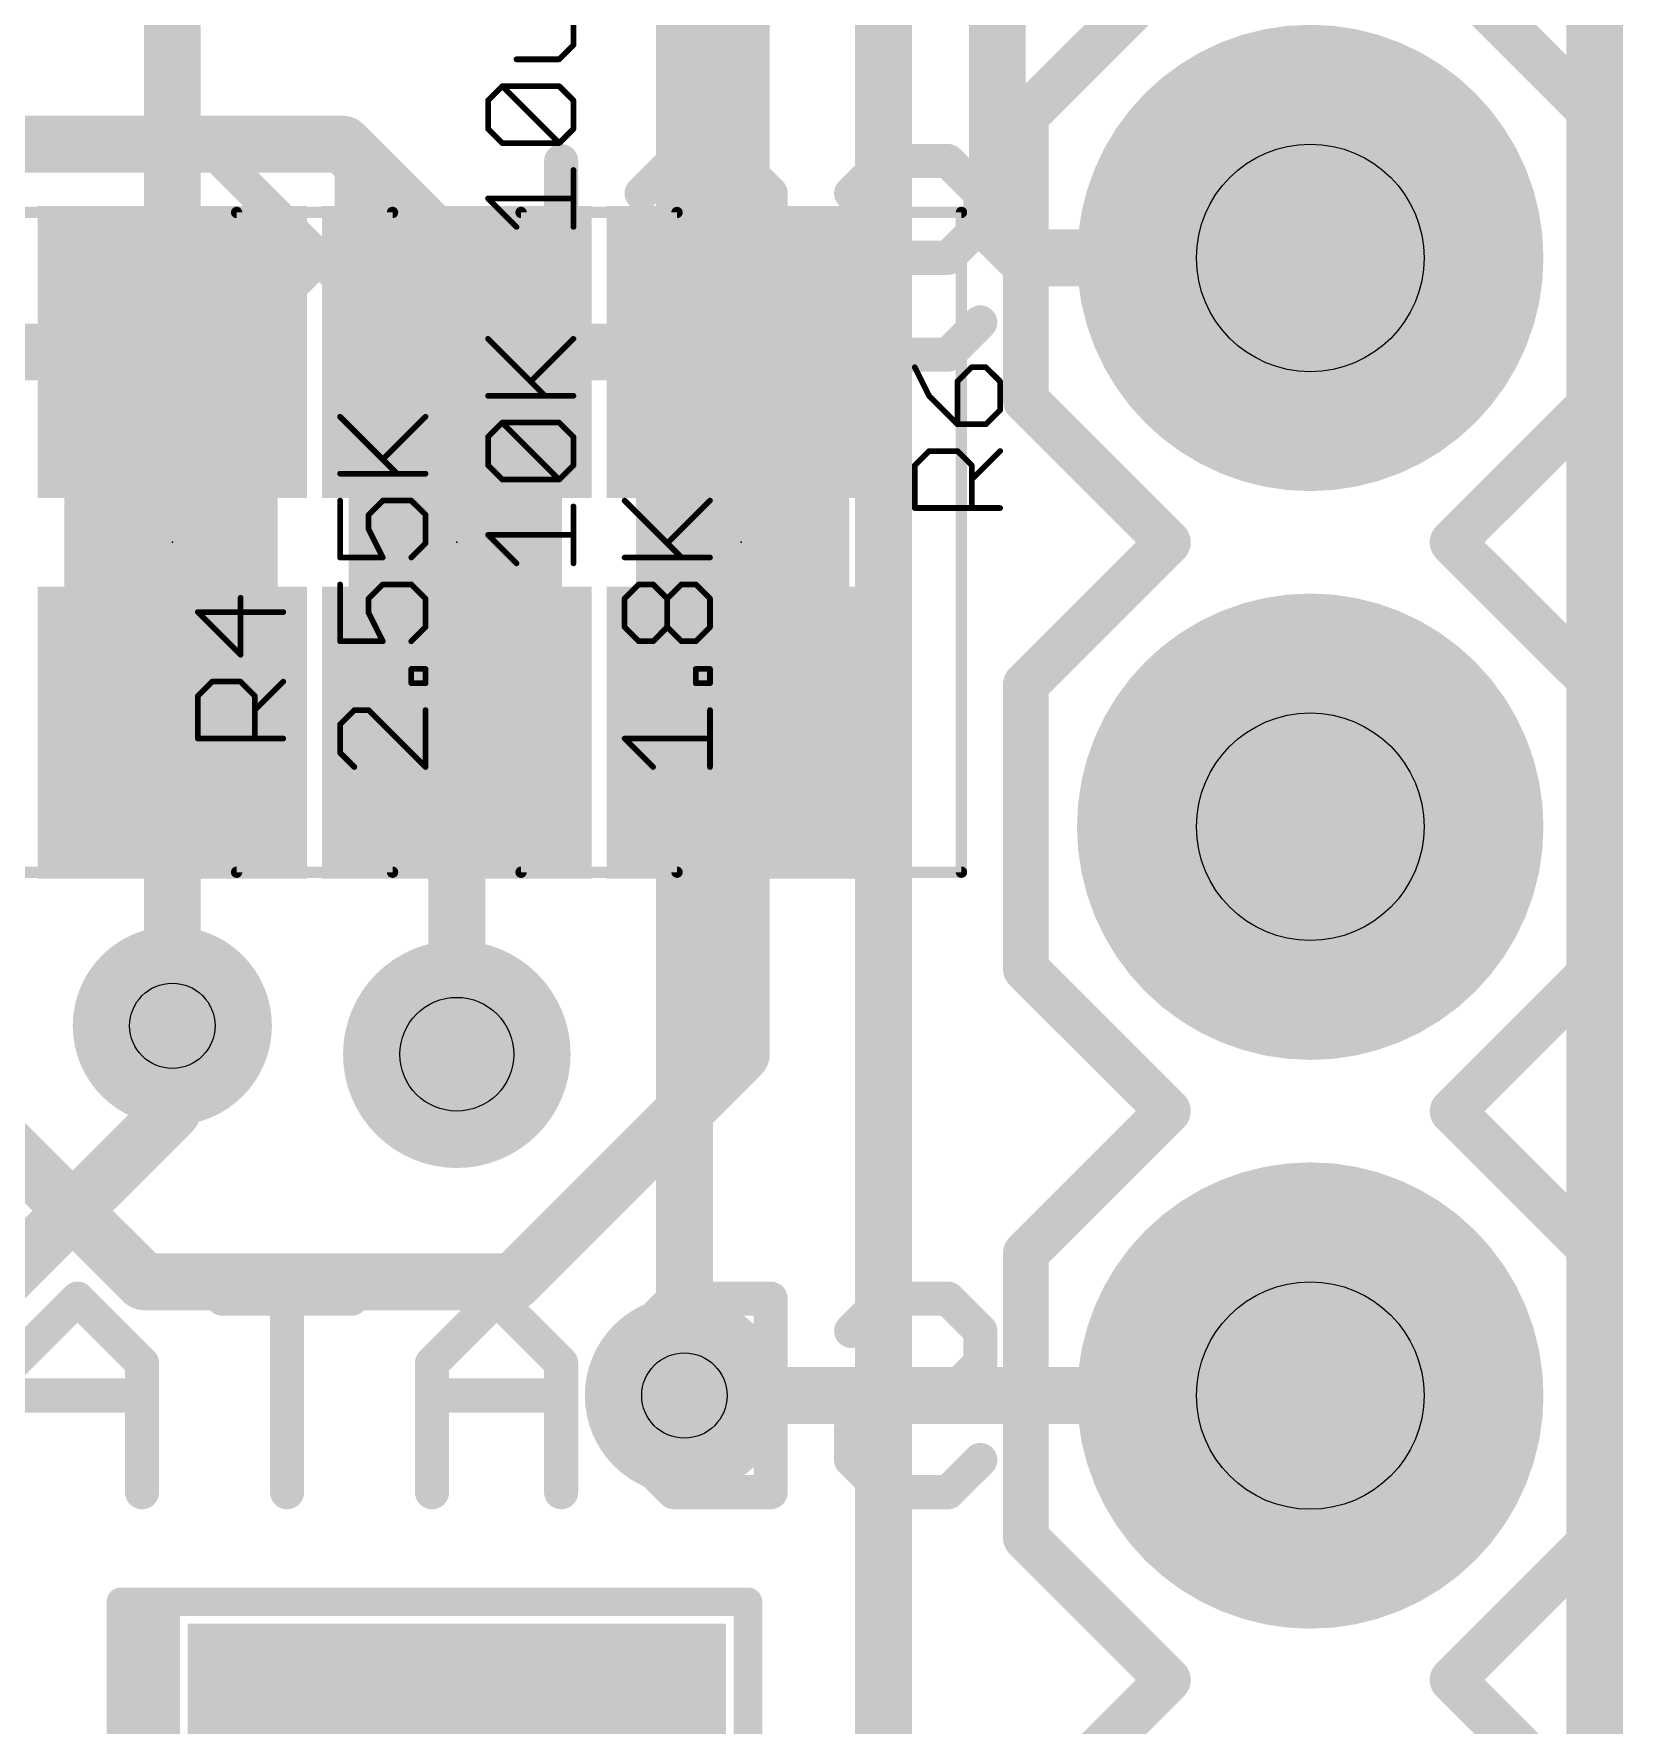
# Model space of a CAD drawing. Extents: x -26 to 81, y -15 to 33.
# Drawn here: x 10.81 to 17.91, y 3.61 to 11.16 of the extents above; entities that cross this region are included whole.
import ezdxf

# ---------------------------------------------------------------- set-up
doc = ezdxf.new("R2010")
doc.units = 0
for name, color, linetype in [('1', 12, 'CONTINUOUS'), ('16', 132, 'CONTINUOUS'), ('17', 110, 'CONTINUOUS'), ('18', 110, 'CONTINUOUS'), ('20', 53, 'CONTINUOUS'), ('21', 53, 'CONTINUOUS'), ('22', 53, 'CONTINUOUS'), ('23', 53, 'CONTINUOUS'), ('25', 253, 'CONTINUOUS'), ('27', 253, 'CONTINUOUS'), ('29', 253, 'CONTINUOUS'), ('30', 253, 'CONTINUOUS'), ('31', 253, 'CONTINUOUS'), ('39', 12, 'CONTINUOUS'), ('44', 253, 'CONTINUOUS'), ('51', 53, 'CONTINUOUS')]:
    doc.layers.add(name, color=color, linetype=linetype)

# ---------------------------------------------------------------- blocks, each defined once
blk = doc.blocks.new('RECT')
blk.add_solid([(-0.5, -0.5), (0.5, -0.5), (-0.5, 0.5), (0.5, 0.5)])
blk = doc.blocks.new('ROUNDP')
at = {"const_width": 0.5}
blk.add_lwpolyline([(0, -0.25, 1), (0, 0.25, 1), (0, -0.25)], format="xyb", dxfattribs=at)
blk = doc.blocks.new('ROUNDV')
at = {"const_width": 0.5}
blk.add_lwpolyline([(0, -0.25, 1), (0, 0.25, 1), (0, -0.25)], format="xyb", dxfattribs=at)

msp = doc.modelspace()

# ---------------------------------------------------------------- linework, layer by layer
at = {"layer": '1', "const_width": 0.254}
for points in [[(17.78, 19.685), (17.78, 0)], [(11.43, 11.85), (11.43, 9.74)], [(13.97, 9.74), (13.97, 11.85)], [(11.43, 9.74), (10.199, 9.74)], [(12.7, 9.74), (13.97, 9.74)], [(11.43, 6.731), (11.43, 8.04)], [(12.7, 6.604), (12.7, 8.04)], [(13.97, 8.04), (13.97, 6.604)], [(11.303, 5.588), (10.16, 6.731)], [(13.97, 6.604), (12.954, 5.588)], [(12.954, 5.588), (11.303, 5.588)], [(13.716, 5.08), (16.51, 5.08)]]:
    msp.add_lwpolyline(points, dxfattribs=at)
at = {"layer": '1', "const_width": 0.127}
for points in [[(11.43, 9.6765, 1), (11.43, 9.8035)], [(12.7, 9.8035, 1), (12.7, 9.6765)], [(13.97, 9.6765, 1), (13.97, 9.8035)], [(11.3665, 9.74, 1), (11.4935, 9.74)], [(13.9065, 9.74, 1), (14.0335, 9.74)], [(11.4935, 8.04, 1), (11.3665, 8.04)], [(12.7635, 8.04, 1), (12.6365, 8.04)], [(14.0335, 8.04, 1), (13.9065, 8.04)], [(11.3665, 6.731, 1), (11.4935, 6.731)], [(14.0149, 6.5591, 1), (13.9251, 6.6489)], [(12.6365, 6.604, 1), (12.7635, 6.604)], [(13.9065, 6.604, 1), (14.0335, 6.604)], [(11.303, 5.6515, 1), (11.303, 5.5245)], [(11.2581, 5.5431, 1), (11.3479, 5.6329)], [(12.9091, 5.6329, 1), (12.9989, 5.5431)], [(12.954, 5.5245, 1), (12.954, 5.6515)], [(13.716, 5.1435, 1), (13.716, 5.0165)], [(16.51, 5.0165, 1), (16.51, 5.1435)]]:
    msp.add_lwpolyline(points, format="xyb", dxfattribs=at)
at = {"layer": '16', "const_width": 0.254}
for points in [[(17.78, 19.685), (17.78, 0)], [(15.113, 16.129), (15.113, 10.287)], [(14.605, 14.732), (14.605, 3.175)], [(13.716, 13.843), (13.716, 5.08)], [(10.033, 10.668), (12.192, 10.668)], [(12.192, 10.668), (12.7, 10.16)], [(15.113, 10.287), (15.24, 10.16)], [(12.7, 10.16), (12.7, 6.604)], [(15.24, 10.16), (16.51, 10.16)], [(11.43, 6.35), (11.43, 6.731)], [(10.668, 5.588), (11.43, 6.35)]]:
    msp.add_lwpolyline(points, dxfattribs=at)
at = {"layer": '16', "const_width": 0.127}
for points in [[(12.2369, 10.7129, 1), (12.1471, 10.6231)], [(12.192, 10.6045, 1), (12.192, 10.7315)], [(15.1579, 10.3319, 1), (15.0681, 10.2421)], [(15.0495, 10.287, 1), (15.1765, 10.287)], [(12.7635, 10.16, 1), (12.6365, 10.16)], [(15.24, 10.2235, 1), (15.24, 10.0965)], [(16.51, 10.0965, 1), (16.51, 10.2235)], [(12.6551, 10.1151, 1), (12.7449, 10.2049)], [(15.1951, 10.1151, 1), (15.2849, 10.2049)], [(11.4935, 6.731, 1), (11.3665, 6.731)], [(12.6365, 6.604, 1), (12.7635, 6.604)], [(11.4749, 6.3051, 1), (11.3851, 6.3949)], [(11.3665, 6.35, 1), (11.4935, 6.35)], [(13.6525, 5.08, 1), (13.7795, 5.08)]]:
    msp.add_lwpolyline(points, format="xyb", dxfattribs=at)
at = {"layer": '20', "const_width": 0.2032}
msp.add_lwpolyline([(17.78, 0), (17.78, 33.02)], dxfattribs=at)
at = {"layer": '21'}
for points, const_width in [([(15.875, 11.43), (15.24, 10.795)], 0.2032), ([(17.78, 10.795), (17.145, 11.43)], 0.2032), ([(15.24, 9.525), (15.24, 10.795)], 0.2032), ([(17.78, 10.795), (17.78, 9.525)], 0.2032), ([(15.875, 8.89), (15.24, 9.525)], 0.2032), ([(17.78, 9.525), (17.145, 8.89)], 0.2032), ([(15.875, 8.89), (15.24, 8.255)], 0.2032), ([(17.78, 8.255), (17.145, 8.89)], 0.2032), ([(15.24, 6.985), (15.24, 8.255)], 0.2032), ([(17.78, 8.255), (17.78, 6.985)], 0.2032), ([(15.875, 6.35), (15.24, 6.985)], 0.2032), ([(17.78, 6.985), (17.145, 6.35)], 0.2032), ([(15.875, 6.35), (15.24, 5.715)], 0.2032), ([(17.78, 5.715), (17.145, 6.35)], 0.2032), ([(15.24, 4.445), (15.24, 5.715)], 0.2032), ([(17.78, 5.715), (17.78, 4.445)], 0.2032), ([(15.875, 3.81), (15.24, 4.445)], 0.2032), ([(17.78, 4.445), (17.145, 3.81)], 0.2032), ([(11.2, 4.159), (11.2, 2.859)], 0.127), ([(11.2, 4.159), (11.4, 4.159)], 0.127), ([(11.3, 4.159), (11.3, 2.859)], 0.127), ([(14, 4.159), (11.4, 4.159)], 0.127), ([(11.4, 4.159), (11.4, 2.859)], 0.127), ([(14, 4.159), (14, 2.859)], 0.127), ([(15.875, 3.81), (15.24, 3.175)], 0.2032), ([(17.78, 3.175), (17.145, 3.81)], 0.2032)]:
    msp.add_lwpolyline(points, dxfattribs=dict(at, const_width=const_width))
for points, const_width in [([(15.2908, 10.795, 1), (15.1892, 10.795)], 0.1016), ([(15.2041, 10.8309, 1), (15.2759, 10.7591)], 0.1016), ([(17.8308, 10.795, 1), (17.7292, 10.795)], 0.1016), ([(17.7441, 10.7591, 1), (17.8159, 10.8309)], 0.1016), ([(15.2759, 9.5609, 1), (15.2041, 9.4891)], 0.1016), ([(17.8159, 9.4891, 1), (17.7441, 9.5609)], 0.1016), ([(15.1892, 9.525, 1), (15.2908, 9.525)], 0.1016), ([(17.7292, 9.525, 1), (17.8308, 9.525)], 0.1016), ([(15.9109, 8.8541, 1), (15.8391, 8.9259)], 0.1016), ([(17.1809, 8.9259, 1), (17.1091, 8.8541)], 0.1016), ([(15.8391, 8.8541, 1), (15.9109, 8.9259)], 0.1016), ([(17.1091, 8.9259, 1), (17.1809, 8.8541)], 0.1016), ([(15.2908, 8.255, 1), (15.1892, 8.255)], 0.1016), ([(15.2041, 8.2909, 1), (15.2759, 8.2191)], 0.1016), ([(17.8308, 8.255, 1), (17.7292, 8.255)], 0.1016), ([(17.7441, 8.2191, 1), (17.8159, 8.2909)], 0.1016), ([(15.2759, 7.0209, 1), (15.2041, 6.9491)], 0.1016), ([(15.1892, 6.985, 1), (15.2908, 6.985)], 0.1016), ([(17.7292, 6.985, 1), (17.8308, 6.985)], 0.1016), ([(17.8159, 6.9491, 1), (17.7441, 7.0209)], 0.1016), ([(15.9109, 6.3141, 1), (15.8391, 6.3859)], 0.1016), ([(15.8391, 6.3141, 1), (15.9109, 6.3859)], 0.1016), ([(17.1809, 6.3859, 1), (17.1091, 6.3141)], 0.1016), ([(17.1091, 6.3859, 1), (17.1809, 6.3141)], 0.1016), ([(15.2908, 5.715, 1), (15.1892, 5.715)], 0.1016), ([(17.8308, 5.715, 1), (17.7292, 5.715)], 0.1016), ([(15.2041, 5.7509, 1), (15.2759, 5.6791)], 0.1016), ([(17.7441, 5.6791, 1), (17.8159, 5.7509)], 0.1016), ([(15.2759, 4.4809, 1), (15.2041, 4.4091)], 0.1016), ([(17.8159, 4.4091, 1), (17.7441, 4.4809)], 0.1016), ([(15.1892, 4.445, 1), (15.2908, 4.445)], 0.1016), ([(17.7292, 4.445, 1), (17.8308, 4.445)], 0.1016), ([(11.2, 4.1907, 1), (11.2, 4.1273)], 0.0635), ([(11.2318, 4.159, 1), (11.1683, 4.159)], 0.0635), ([(11.3318, 4.159, 1), (11.2683, 4.159)], 0.0635), ([(11.4318, 4.159, 1), (11.3682, 4.159)], 0.0635), ([(11.4, 4.1907, 1), (11.4, 4.1273)], 0.0635), ([(11.4, 4.1273, 1), (11.4, 4.1907)], 0.0635), ([(14.0318, 4.159, 1), (13.9682, 4.159)], 0.0635), ([(14, 4.1273, 1), (14, 4.1907)], 0.0635), ([(15.9109, 3.7741, 1), (15.8391, 3.8459)], 0.1016), ([(15.8391, 3.7741, 1), (15.9109, 3.8459)], 0.1016), ([(17.1809, 3.8459, 1), (17.1091, 3.7741)], 0.1016), ([(17.1091, 3.8459, 1), (17.1809, 3.7741)], 0.1016)]:
    msp.add_lwpolyline(points, format="xyb", dxfattribs=dict(at, const_width=const_width))
at = {"layer": '22', "const_width": 0.0762}
for points in [[(11.681, 10.6195, 1), (11.6271, 10.5656)], [(12.2683, 10.5925, 1), (12.1921, 10.5925)], [(13.2039, 10.5925, 1), (13.1277, 10.5925)], [(13.6691, 10.6306, 1), (13.6691, 10.5544)], [(13.6961, 10.5656, 1), (13.6422, 10.6195)], [(13.9842, 10.6195, 1), (13.9303, 10.5656)], [(13.9572, 10.5544, 1), (13.9572, 10.6306)], [(14.6046, 10.6306, 1), (14.6046, 10.5544)], [(14.6316, 10.5656, 1), (14.5777, 10.6195)], [(14.9197, 10.6195, 1), (14.8658, 10.5656)], [(14.8927, 10.5544, 1), (14.8927, 10.6306)], [(13.4981, 10.4754, 1), (13.552, 10.4215)], [(14.1394, 10.4485, 1), (14.0632, 10.4485)], [(14.0743, 10.4215, 1), (14.1282, 10.4754)], [(14.4336, 10.4754, 1), (14.4875, 10.4215)], [(15.0749, 10.4485, 1), (14.9987, 10.4485)], [(15.0099, 10.4215, 1), (15.0637, 10.4754)], [(15.0637, 10.2775, 1), (15.0099, 10.3314)], [(14.9987, 10.3044, 1), (15.0749, 10.3044)], [(12.1131, 10.1334, 1), (12.0592, 10.1873)], [(14.6046, 10.1985, 1), (14.6046, 10.1223)], [(14.6316, 10.1334, 1), (14.5777, 10.1873)], [(14.8658, 10.1873, 1), (14.9197, 10.1334)], [(14.8927, 10.1223, 1), (14.8927, 10.1985)], [(12.2033, 9.9894, 1), (12.2572, 10.0433)], [(14.4336, 10.0433, 1), (14.4875, 9.9894)], [(14.4987, 10.0163, 1), (14.4225, 10.0163)], [(13.552, 9.8992, 1), (13.4981, 9.8453)], [(14.0632, 9.8723, 1), (14.1394, 9.8723)], [(14.1282, 9.8453, 1), (14.0743, 9.8992)], [(14.4875, 9.8992, 1), (14.4336, 9.8453)], [(14.4225, 9.8723, 1), (14.4987, 9.8723)], [(15.0637, 9.8453, 1), (15.0099, 9.8992)], [(11.6271, 9.7551, 1), (11.681, 9.7013)], [(12.1921, 9.7282, 1), (12.2683, 9.7282)], [(12.5895, 9.7663, 1), (12.5895, 9.6901)], [(13.1277, 9.7282, 1), (13.2039, 9.7282)], [(13.1658, 9.6901, 1), (13.1658, 9.7663)], [(13.6691, 9.7663, 1), (13.6691, 9.6901)], [(13.6422, 9.7013, 1), (13.6961, 9.7551)], [(13.9303, 9.7551, 1), (13.9842, 9.7013)], [(13.9572, 9.6901, 1), (13.9572, 9.7663)], [(14.6046, 9.7663, 1), (14.6046, 9.6901)], [(14.5777, 9.7013, 1), (14.6316, 9.7551)], [(14.8658, 9.7551, 1), (14.9197, 9.7013)], [(14.8927, 9.6901, 1), (14.8927, 9.7663)], [(11.0336, 5.5395, 1), (10.9797, 5.4856)], [(11.0336, 5.4856, 1), (10.9797, 5.5395)], [(11.654, 5.5506, 1), (11.654, 5.4744)], [(11.9802, 5.5125, 1), (11.904, 5.5125)], [(12.2302, 5.4744, 1), (12.2302, 5.5506)], [(12.9046, 5.5395, 1), (12.8507, 5.4856)], [(12.9046, 5.4856, 1), (12.8507, 5.5395)], [(13.6691, 5.5506, 1), (13.6691, 5.4744)], [(13.6961, 5.4856, 1), (13.6422, 5.5395)], [(14.1394, 5.5125, 1), (14.0632, 5.5125)], [(14.1013, 5.4744, 1), (14.1013, 5.5506)], [(14.6046, 5.5506, 1), (14.6046, 5.4744)], [(14.6316, 5.4856, 1), (14.5777, 5.5395)], [(14.9197, 5.5395, 1), (14.8658, 5.4856)], [(14.8927, 5.4744, 1), (14.8927, 5.5506)], [(13.5632, 5.3685, 1), (13.487, 5.3685)], [(15.0749, 5.3685, 1), (14.9987, 5.3685)], [(13.4981, 5.3954, 1), (13.552, 5.3415)], [(14.4336, 5.3954, 1), (14.4875, 5.3415)], [(15.0099, 5.3415, 1), (15.0637, 5.3954)], [(11.3328, 5.2244, 1), (11.2566, 5.2244)], [(11.2678, 5.1975, 1), (11.3217, 5.2514)], [(12.6276, 5.2244, 1), (12.5514, 5.2244)], [(12.5626, 5.2514, 1), (12.6165, 5.1975)], [(13.2039, 5.2244, 1), (13.1277, 5.2244)], [(13.1388, 5.1975, 1), (13.1927, 5.2514)], [(15.0637, 5.1975, 1), (15.0099, 5.2514)], [(14.9987, 5.2244, 1), (15.0749, 5.2244)], [(11.2947, 5.0423, 1), (11.2947, 5.1185)], [(12.5895, 5.1185, 1), (12.5895, 5.0423)], [(13.1658, 5.0423, 1), (13.1658, 5.1185)], [(14.6046, 5.1185, 1), (14.6046, 5.0423)], [(14.6316, 5.0534, 1), (14.5777, 5.1073)], [(14.8658, 5.1073, 1), (14.9197, 5.0534)], [(14.8927, 5.0423, 1), (14.8927, 5.1185)], [(14.4336, 4.9633, 1), (14.4875, 4.9094)], [(14.4987, 4.9363, 1), (14.4225, 4.9363)], [(13.552, 4.8192, 1), (13.4981, 4.7653)], [(14.4875, 4.8192, 1), (14.4336, 4.7653)], [(15.0637, 4.7653, 1), (15.0099, 4.8192)], [(13.487, 4.7923, 1), (13.5632, 4.7923)], [(14.4225, 4.7923, 1), (14.4987, 4.7923)], [(11.2566, 4.6482, 1), (11.3328, 4.6482)], [(11.904, 4.6482, 1), (11.9802, 4.6482)], [(12.5514, 4.6482, 1), (12.6276, 4.6482)], [(13.1277, 4.6482, 1), (13.2039, 4.6482)], [(13.6691, 4.6863, 1), (13.6691, 4.6101)], [(13.6422, 4.6213, 1), (13.6961, 4.6751)], [(14.0632, 4.6482, 1), (14.1394, 4.6482)], [(14.1013, 4.6101, 1), (14.1013, 4.6863)], [(14.6046, 4.6863, 1), (14.6046, 4.6101)], [(14.5777, 4.6213, 1), (14.6316, 4.6751)], [(14.8658, 4.6751, 1), (14.9197, 4.6213)], [(14.8927, 4.6101, 1), (14.8927, 4.6863)]]:
    msp.add_lwpolyline(points, format="xyb", dxfattribs=at)
at = {"layer": '22', "const_width": 0.1524}
for points in [[(12.2302, 10.0163), (11.654, 10.5925)], [(12.2302, 10.5925), (12.2302, 9.7282)], [(13.1658, 10.5925), (13.1658, 9.7282)], [(13.5251, 10.4485), (13.6691, 10.5925)], [(13.6691, 10.5925), (13.9572, 10.5925)], [(13.9572, 10.5925), (14.1013, 10.4485)], [(14.4606, 10.4485), (14.6046, 10.5925)], [(14.6046, 10.5925), (14.8927, 10.5925)], [(14.8927, 10.5925), (15.0368, 10.4485)], [(14.1013, 10.4485), (14.1013, 9.8723)], [(15.0368, 10.4485), (15.0368, 10.3044)], [(15.0368, 10.3044), (14.8927, 10.1604)], [(12.0862, 10.1604), (11.654, 9.7282)], [(14.6046, 10.1604), (14.4606, 10.0163)], [(14.8927, 10.1604), (14.6046, 10.1604)], [(14.4606, 10.0163), (14.4606, 9.8723)], [(13.6691, 9.7282), (13.5251, 9.8723)], [(14.1013, 9.8723), (13.9572, 9.7282)], [(14.4606, 9.8723), (14.6046, 9.7282)], [(14.8927, 9.7282), (15.0368, 9.8723)], [(13.1658, 9.7282), (12.5895, 9.7282)], [(13.9572, 9.7282), (13.6691, 9.7282)], [(14.6046, 9.7282), (14.8927, 9.7282)], [(11.0066, 5.5125), (10.7185, 5.2244)], [(11.2947, 5.2244), (11.0066, 5.5125)], [(12.2302, 5.5125), (11.654, 5.5125)], [(11.9421, 4.6482), (11.9421, 5.5125)], [(12.8777, 5.5125), (12.5895, 5.2244)], [(13.1658, 5.2244), (12.8777, 5.5125)], [(13.5251, 5.3685), (13.6691, 5.5125)], [(13.6691, 5.5125), (14.1013, 5.5125)], [(14.1013, 5.5125), (14.1013, 4.6482)], [(14.4606, 5.3685), (14.6046, 5.5125)], [(14.6046, 5.5125), (14.8927, 5.5125)], [(14.8927, 5.5125), (15.0368, 5.3685)], [(13.5251, 4.7923), (13.5251, 5.3685)], [(15.0368, 5.3685), (15.0368, 5.2244)], [(11.2947, 4.6482), (11.2947, 5.2244)], [(12.5895, 5.2244), (12.5895, 4.6482)], [(13.1658, 4.6482), (13.1658, 5.2244)], [(15.0368, 5.2244), (14.8927, 5.0804)], [(11.2947, 5.0804), (10.7185, 5.0804)], [(13.1658, 5.0804), (12.5895, 5.0804)], [(14.6046, 5.0804), (14.4606, 4.9363)], [(14.8927, 5.0804), (14.6046, 5.0804)], [(14.4606, 4.9363), (14.4606, 4.7923)], [(13.6691, 4.6482), (13.5251, 4.7923)], [(14.4606, 4.7923), (14.6046, 4.6482)], [(14.8927, 4.6482), (15.0368, 4.7923)], [(14.1013, 4.6482), (13.6691, 4.6482)], [(14.6046, 4.6482), (14.8927, 4.6482)]]:
    msp.add_lwpolyline(points, dxfattribs=at)
at = {"layer": '23'}
for p in [(11.43, 8.89), (12.7, 8.89), (13.97, 8.89)]:
    msp.add_point(p, dxfattribs=at)
at = {"layer": '25', "const_width": 0.0254}
for points in [[(14.7444, 9.6717), (14.8079, 9.5446)], [(14.9986, 9.6717), (14.935, 9.6082)], [(15.0621, 9.6717), (14.9986, 9.6717)], [(15.1257, 9.6082), (15.0621, 9.6717)], [(14.935, 9.6082), (14.935, 9.4175)], [(15.1257, 9.481), (15.1257, 9.6082)], [(14.8079, 9.5446), (14.935, 9.4175)], [(15.0621, 9.4175), (15.1257, 9.481)], [(14.935, 9.4175), (15.0621, 9.4175)], [(14.7444, 9.2339), (14.8079, 9.2975)], [(14.8079, 9.2975), (14.935, 9.2975)], [(14.935, 9.2975), (14.9986, 9.2339)], [(14.9986, 9.1704), (15.1257, 9.2975)], [(14.7444, 9.0433), (14.7444, 9.2339)], [(14.9986, 9.2339), (14.9986, 9.0433)], [(15.1257, 9.0433), (14.7444, 9.0433)], [(11.7346, 8.3879), (11.7346, 8.6421)], [(11.9253, 8.5786), (11.544, 8.5786)], [(11.544, 8.5786), (11.7346, 8.3879)], [(11.544, 8.2044), (11.6075, 8.2679)], [(11.6075, 8.2679), (11.7346, 8.2679)], [(11.7346, 8.2679), (11.7982, 8.2044)], [(11.7982, 8.1408), (11.9253, 8.2679)], [(11.544, 8.0137), (11.544, 8.2044)], [(11.7982, 8.2044), (11.7982, 8.0137)], [(11.9253, 8.0137), (11.544, 8.0137)]]:
    msp.add_lwpolyline(points, dxfattribs=at)
at = {"layer": '25', "const_width": 0.0127}
for points in [[(14.7501, 9.6745, 1), (14.7387, 9.6689)], [(14.9986, 9.6781, 1), (14.9986, 9.6654)], [(15.0031, 9.6672, 1), (14.9941, 9.6762)], [(15.0666, 9.6762, 1), (15.0577, 9.6672)], [(15.0621, 9.6654, 1), (15.0621, 9.6781)], [(14.9414, 9.6082, 1), (14.9287, 9.6082)], [(14.9305, 9.6126, 1), (14.9395, 9.6037)], [(15.132, 9.6082, 1), (15.1194, 9.6082)], [(15.1212, 9.6037, 1), (15.1302, 9.6126)], [(14.8124, 9.5491, 1), (14.8034, 9.5401)], [(14.8023, 9.5418, 1), (14.8136, 9.5474)], [(15.1194, 9.481, 1), (15.132, 9.481)], [(15.1302, 9.4766, 1), (15.1212, 9.4855)], [(14.935, 9.4238, 1), (14.935, 9.4111)], [(14.9287, 9.4175, 1), (14.9414, 9.4175)], [(14.9305, 9.413, 1), (14.9395, 9.422)], [(15.0577, 9.422, 1), (15.0666, 9.413)], [(15.0621, 9.4111, 1), (15.0621, 9.4238)], [(14.8079, 9.3039, 1), (14.8079, 9.2912)], [(14.8124, 9.293, 1), (14.8034, 9.302)], [(14.9395, 9.302, 1), (14.9305, 9.293)], [(14.935, 9.2912, 1), (14.935, 9.3039)], [(15.1302, 9.293, 1), (15.1212, 9.302)], [(14.7507, 9.2339, 1), (14.738, 9.2339)], [(14.7399, 9.2384, 1), (14.7489, 9.2295)], [(15.0049, 9.2339, 1), (14.9922, 9.2339)], [(14.9941, 9.2295, 1), (15.0031, 9.2384)], [(14.9941, 9.1749, 1), (15.0031, 9.1659)], [(14.7444, 9.0496, 1), (14.7444, 9.0369)], [(14.738, 9.0433, 1), (14.7507, 9.0433)], [(14.9922, 9.0433, 1), (15.0049, 9.0433)], [(15.1257, 9.0369, 1), (15.1257, 9.0496)], [(11.741, 8.6421, 1), (11.7283, 8.6421)], [(11.5485, 8.5831, 1), (11.5395, 8.5741)], [(11.544, 8.5849, 1), (11.544, 8.5722)], [(11.9253, 8.5722, 1), (11.9253, 8.5849)], [(11.7283, 8.3879, 1), (11.741, 8.3879)], [(11.7301, 8.3834, 1), (11.7391, 8.3924)], [(11.6075, 8.2743, 1), (11.6075, 8.2616)], [(11.612, 8.2634, 1), (11.603, 8.2724)], [(11.7391, 8.2724, 1), (11.7301, 8.2634)], [(11.7346, 8.2616, 1), (11.7346, 8.2743)], [(11.9298, 8.2634, 1), (11.9208, 8.2724)], [(11.5503, 8.2044, 1), (11.5376, 8.2044)], [(11.5395, 8.2089, 1), (11.5485, 8.1999)], [(11.8045, 8.2044, 1), (11.7918, 8.2044)], [(11.7937, 8.1999, 1), (11.8027, 8.2089)], [(11.7937, 8.1453, 1), (11.8027, 8.1363)], [(11.5376, 8.0137, 1), (11.5503, 8.0137)], [(11.544, 8.02, 1), (11.544, 8.0074)], [(11.7918, 8.0137, 1), (11.8045, 8.0137)], [(11.9253, 8.0074, 1), (11.9253, 8.02)]]:
    msp.add_lwpolyline(points, format="xyb", dxfattribs=at)
at = {"layer": '27', "const_width": 0.0254}
for points in [[(13.2207, 11.1104), (13.2207, 11.3011)], [(13.1571, 11.0469), (13.2207, 11.1104)], [(12.9665, 11.0469), (13.1571, 11.0469)], [(12.8394, 10.8633), (12.9029, 10.9269)], [(12.9029, 10.9269), (13.1571, 10.9269)], [(13.1571, 10.6727), (12.9029, 10.9269)], [(13.1571, 10.9269), (13.2207, 10.8633)], [(12.8394, 10.7362), (12.8394, 10.8633)], [(13.2207, 10.8633), (13.2207, 10.7362)], [(12.9029, 10.6727), (12.8394, 10.7362)], [(13.2207, 10.7362), (13.1571, 10.6727)], [(13.1571, 10.6727), (12.9029, 10.6727)], [(13.2207, 10.2985), (13.2207, 10.5527)], [(12.9665, 10.2985), (12.8394, 10.4256)], [(12.8394, 10.4256), (13.2207, 10.4256)], [(13.0936, 9.5445), (12.8394, 9.7987)], [(13.03, 9.608), (13.2207, 9.7987)], [(12.8394, 9.5445), (13.2207, 9.5445)], [(12.4332, 9.1964), (12.179, 9.4506)], [(12.3696, 9.26), (12.5603, 9.4506)], [(12.8394, 9.3609), (12.9029, 9.4245)], [(12.8394, 9.2338), (12.8394, 9.3609)], [(12.9029, 9.4245), (13.1571, 9.4245)], [(13.1571, 9.1703), (12.9029, 9.4245)], [(13.1571, 9.4245), (13.2207, 9.3609)], [(13.2207, 9.3609), (13.2207, 9.2338)], [(12.9029, 9.1703), (12.8394, 9.2338)], [(13.2207, 9.2338), (13.1571, 9.1703)], [(12.179, 9.1964), (12.5603, 9.1964)], [(13.1571, 9.1703), (12.9029, 9.1703)], [(12.179, 9.0764), (12.179, 8.8222)], [(12.3061, 9.0129), (12.3696, 9.0764)], [(12.3696, 9.0764), (12.4967, 9.0764)], [(12.4967, 9.0764), (12.5603, 9.0129)], [(13.7032, 8.8222), (13.449, 9.0764)], [(13.6396, 8.8858), (13.8303, 9.0764)], [(12.3061, 8.9493), (12.3061, 9.0129)], [(12.5603, 9.0129), (12.5603, 8.8858)], [(13.2207, 8.7961), (13.2207, 9.0503)], [(12.3696, 8.8222), (12.3061, 8.9493)], [(12.9665, 8.7961), (12.8394, 8.9232)], [(12.8394, 8.9232), (13.2207, 8.9232)], [(12.5603, 8.8858), (12.4967, 8.8222)], [(12.179, 8.8222), (12.3696, 8.8222)], [(13.449, 8.8222), (13.8303, 8.8222)], [(12.179, 8.7022), (12.179, 8.448)], [(12.3061, 8.6387), (12.3696, 8.7022)], [(12.3696, 8.7022), (12.4967, 8.7022)], [(12.4967, 8.7022), (12.5603, 8.6387)], [(13.449, 8.6387), (13.5125, 8.7022)], [(13.5125, 8.7022), (13.5761, 8.7022)], [(13.5761, 8.7022), (13.6396, 8.6387)], [(13.6396, 8.6387), (13.7032, 8.7022)], [(13.7032, 8.7022), (13.7667, 8.7022)], [(13.7667, 8.7022), (13.8303, 8.6387)], [(12.3061, 8.5751), (12.3061, 8.6387)], [(12.5603, 8.6387), (12.5603, 8.5116)], [(13.449, 8.5116), (13.449, 8.6387)], [(13.6396, 8.5116), (13.6396, 8.6387)], [(13.8303, 8.6387), (13.8303, 8.5116)], [(12.3696, 8.448), (12.3061, 8.5751)], [(12.179, 8.448), (12.3696, 8.448)], [(12.5603, 8.5116), (12.4967, 8.448)], [(13.5125, 8.448), (13.449, 8.5116)], [(13.5761, 8.448), (13.5125, 8.448)], [(13.6396, 8.5116), (13.5761, 8.448)], [(13.7032, 8.448), (13.6396, 8.5116)], [(13.7667, 8.448), (13.7032, 8.448)], [(13.8303, 8.5116), (13.7667, 8.448)], [(12.4967, 8.2609), (12.4967, 8.3245)], [(12.4967, 8.3245), (12.5603, 8.3245)], [(12.5603, 8.3245), (12.5603, 8.2609)], [(13.7667, 8.2609), (13.7667, 8.3245)], [(13.7667, 8.3245), (13.8303, 8.3245)], [(13.8303, 8.3245), (13.8303, 8.2609)], [(12.5603, 8.2609), (12.4967, 8.2609)], [(13.8303, 8.2609), (13.7667, 8.2609)], [(12.2425, 8.1409), (12.179, 8.0774)], [(12.179, 8.0774), (12.179, 7.9503)], [(12.3061, 8.1409), (12.2425, 8.1409)], [(12.5603, 7.8867), (12.3061, 8.1409)], [(12.5603, 8.1409), (12.5603, 7.8867)], [(13.8303, 7.8867), (13.8303, 8.1409)], [(13.5761, 7.8867), (13.449, 8.0138)], [(13.449, 8.0138), (13.8303, 8.0138)], [(12.179, 7.9503), (12.2425, 7.8867)]]:
    msp.add_lwpolyline(points, dxfattribs=at)
at = {"layer": '27', "const_width": 0.0127}
for points in [[(13.2144, 11.1104, 1), (13.2271, 11.1104)], [(13.2252, 11.1059, 1), (13.2162, 11.1149)], [(12.9665, 11.0532, 1), (12.9665, 11.0405)], [(13.1527, 11.0514, 1), (13.1616, 11.0424)], [(13.1571, 11.0405, 1), (13.1571, 11.0532)], [(12.9074, 10.9314, 1), (12.8984, 10.9224)], [(12.9029, 10.9332, 1), (12.9029, 10.9205)], [(12.9074, 10.9224, 1), (12.8984, 10.9314)], [(13.1616, 10.9314, 1), (13.1527, 10.9224)], [(13.1571, 10.9205, 1), (13.1571, 10.9332)], [(12.8457, 10.8633, 1), (12.833, 10.8633)], [(12.8349, 10.8678, 1), (12.8439, 10.8588)], [(13.2271, 10.8633, 1), (13.2144, 10.8633)], [(13.2162, 10.8588, 1), (13.2252, 10.8678)], [(12.833, 10.7362, 1), (12.8457, 10.7362)], [(12.8439, 10.7407, 1), (12.8349, 10.7317)], [(13.2144, 10.7362, 1), (13.2271, 10.7362)], [(13.2252, 10.7317, 1), (13.2162, 10.7407)], [(12.9029, 10.679, 1), (12.9029, 10.6663)], [(12.8984, 10.6682, 1), (12.9074, 10.6772)], [(13.1527, 10.6772, 1), (13.1616, 10.6682)], [(13.1527, 10.6682, 1), (13.1616, 10.6772)], [(13.1571, 10.6663, 1), (13.1571, 10.679)], [(13.2271, 10.5527, 1), (13.2144, 10.5527)], [(12.8439, 10.4301, 1), (12.8349, 10.4211)], [(12.8394, 10.4319, 1), (12.8394, 10.4192)], [(13.2207, 10.4192, 1), (13.2207, 10.4319)], [(12.962, 10.294, 1), (12.971, 10.303)], [(13.2144, 10.2985, 1), (13.2271, 10.2985)], [(12.8439, 9.8032, 1), (12.8349, 9.7942)], [(13.2252, 9.7942, 1), (13.2162, 9.8032)], [(13.0255, 9.6125, 1), (13.0345, 9.6036)], [(12.8394, 9.5508, 1), (12.8394, 9.5381)], [(13.0891, 9.54, 1), (13.0981, 9.549)], [(13.2207, 9.5381, 1), (13.2207, 9.5508)], [(12.1835, 9.4551, 1), (12.1745, 9.4461)], [(12.5648, 9.4461, 1), (12.5558, 9.4551)], [(12.8457, 9.3609, 1), (12.833, 9.3609)], [(12.8349, 9.3654, 1), (12.8439, 9.3565)], [(12.9074, 9.429, 1), (12.8984, 9.42)], [(12.9029, 9.4308, 1), (12.9029, 9.4182)], [(12.9074, 9.42, 1), (12.8984, 9.429)], [(13.1616, 9.429, 1), (13.1527, 9.42)], [(13.1571, 9.4182, 1), (13.1571, 9.4308)], [(13.2271, 9.3609, 1), (13.2144, 9.3609)], [(13.2162, 9.3565, 1), (13.2252, 9.3654)], [(12.3651, 9.2645, 1), (12.3741, 9.2555)], [(12.833, 9.2338, 1), (12.8457, 9.2338)], [(12.8439, 9.2383, 1), (12.8349, 9.2293)], [(13.2144, 9.2338, 1), (13.2271, 9.2338)], [(13.2252, 9.2293, 1), (13.2162, 9.2383)], [(12.179, 9.2028, 1), (12.179, 9.1901)], [(12.4287, 9.1919, 1), (12.4377, 9.2009)], [(12.5603, 9.1901, 1), (12.5603, 9.2028)], [(12.9029, 9.1766, 1), (12.9029, 9.1639)], [(12.8984, 9.1658, 1), (12.9074, 9.1748)], [(13.1527, 9.1748, 1), (13.1616, 9.1658)], [(13.1527, 9.1658, 1), (13.1616, 9.1748)], [(13.1571, 9.1639, 1), (13.1571, 9.1766)], [(12.1853, 9.0764, 1), (12.1726, 9.0764)], [(12.3696, 9.0828, 1), (12.3696, 9.0701)], [(12.3741, 9.0719, 1), (12.3651, 9.0809)], [(12.5012, 9.0809, 1), (12.4923, 9.0719)], [(12.4967, 9.0701, 1), (12.4967, 9.0828)], [(13.4535, 9.0809, 1), (13.4445, 9.0719)], [(13.8348, 9.0719, 1), (13.8258, 9.0809)], [(12.3124, 9.0129, 1), (12.2997, 9.0129)], [(12.3016, 9.0174, 1), (12.3106, 9.0084)], [(12.5666, 9.0129, 1), (12.554, 9.0129)], [(12.5558, 9.0084, 1), (12.5648, 9.0174)], [(13.2271, 9.0503, 1), (13.2144, 9.0503)], [(12.2997, 8.9493, 1), (12.3124, 8.9493)], [(12.3118, 8.9522, 1), (12.3004, 8.9465)], [(12.8439, 8.9277, 1), (12.8349, 8.9187)], [(12.8394, 8.9295, 1), (12.8394, 8.9168)], [(13.2207, 8.9168, 1), (13.2207, 8.9295)], [(12.554, 8.8858, 1), (12.5666, 8.8858)], [(12.5648, 8.8813, 1), (12.5558, 8.8903)], [(13.6351, 8.8903, 1), (13.6441, 8.8813)], [(12.1726, 8.8222, 1), (12.1853, 8.8222)], [(12.179, 8.8286, 1), (12.179, 8.8159)], [(12.364, 8.8194, 1), (12.3753, 8.8251)], [(12.3696, 8.8159, 1), (12.3696, 8.8286)], [(12.4923, 8.8267, 1), (12.5012, 8.8177)], [(12.962, 8.7916, 1), (12.971, 8.8006)], [(13.2144, 8.7961, 1), (13.2271, 8.7961)], [(13.449, 8.8286, 1), (13.449, 8.8159)], [(13.6987, 8.8177, 1), (13.7077, 8.8267)], [(13.8303, 8.8159, 1), (13.8303, 8.8286)], [(12.1853, 8.7022, 1), (12.1726, 8.7022)], [(12.3696, 8.7086, 1), (12.3696, 8.6959)], [(12.3741, 8.6977, 1), (12.3651, 8.7067)], [(12.5012, 8.7067, 1), (12.4923, 8.6977)], [(12.4967, 8.6959, 1), (12.4967, 8.7086)], [(13.5125, 8.7086, 1), (13.5125, 8.6959)], [(13.517, 8.6977, 1), (13.508, 8.7067)], [(13.5806, 8.7067, 1), (13.5716, 8.6977)], [(13.5761, 8.6959, 1), (13.5761, 8.7086)], [(13.7032, 8.7086, 1), (13.7032, 8.6959)], [(13.7077, 8.6977, 1), (13.6987, 8.7067)], [(13.7712, 8.7067, 1), (13.7623, 8.6977)], [(13.7667, 8.6959, 1), (13.7667, 8.7086)], [(12.3124, 8.6387, 1), (12.2997, 8.6387)], [(12.3016, 8.6432, 1), (12.3106, 8.6342)], [(12.5666, 8.6387, 1), (12.554, 8.6387)], [(12.5558, 8.6342, 1), (12.5648, 8.6432)], [(13.4553, 8.6387, 1), (13.4426, 8.6387)], [(13.4445, 8.6432, 1), (13.4535, 8.6342)], [(13.646, 8.6387, 1), (13.6333, 8.6387)], [(13.6351, 8.6432, 1), (13.6441, 8.6342)], [(13.6351, 8.6342, 1), (13.6441, 8.6432)], [(13.8367, 8.6387, 1), (13.824, 8.6387)], [(13.8258, 8.6342, 1), (13.8348, 8.6432)], [(12.2997, 8.5751, 1), (12.3124, 8.5751)], [(12.3118, 8.578, 1), (12.3004, 8.5723)], [(12.179, 8.4544, 1), (12.179, 8.4417)], [(12.3696, 8.4417, 1), (12.3696, 8.4544)], [(12.554, 8.5116, 1), (12.5666, 8.5116)], [(12.5648, 8.5071, 1), (12.5558, 8.5161)], [(13.4535, 8.5161, 1), (13.4445, 8.5071)], [(13.4426, 8.5116, 1), (13.4553, 8.5116)], [(13.5125, 8.4544, 1), (13.5125, 8.4417)], [(13.5761, 8.4417, 1), (13.5761, 8.4544)], [(13.6441, 8.5161, 1), (13.6351, 8.5071)], [(13.6333, 8.5116, 1), (13.646, 8.5116)], [(13.6441, 8.5071, 1), (13.6351, 8.5161)], [(13.7032, 8.4544, 1), (13.7032, 8.4417)], [(13.7667, 8.4417, 1), (13.7667, 8.4544)], [(13.824, 8.5116, 1), (13.8367, 8.5116)], [(13.8348, 8.5071, 1), (13.8258, 8.5161)], [(12.1726, 8.448, 1), (12.1853, 8.448)], [(12.364, 8.4452, 1), (12.3753, 8.4508)], [(12.4923, 8.4525, 1), (12.5012, 8.4435)], [(13.508, 8.4435, 1), (13.517, 8.4525)], [(13.5716, 8.4525, 1), (13.5806, 8.4435)], [(13.6987, 8.4435, 1), (13.7077, 8.4525)], [(13.7623, 8.4525, 1), (13.7712, 8.4435)], [(12.5031, 8.3245, 1), (12.4904, 8.3245)], [(12.4967, 8.3308, 1), (12.4967, 8.3181)], [(12.5666, 8.3245, 1), (12.554, 8.3245)], [(12.5603, 8.3181, 1), (12.5603, 8.3308)], [(13.7667, 8.3308, 1), (13.7667, 8.3181)], [(13.7731, 8.3245, 1), (13.7604, 8.3245)], [(13.8367, 8.3245, 1), (13.824, 8.3245)], [(13.8303, 8.3181, 1), (13.8303, 8.3308)], [(12.4967, 8.2673, 1), (12.4967, 8.2546)], [(12.4904, 8.2609, 1), (12.5031, 8.2609)], [(12.554, 8.2609, 1), (12.5666, 8.2609)], [(12.5603, 8.2546, 1), (12.5603, 8.2673)], [(13.7667, 8.2673, 1), (13.7667, 8.2546)], [(13.7604, 8.2609, 1), (13.7731, 8.2609)], [(13.824, 8.2609, 1), (13.8367, 8.2609)], [(13.8303, 8.2546, 1), (13.8303, 8.2673)], [(12.1853, 8.0774, 1), (12.1726, 8.0774)], [(12.1745, 8.0819, 1), (12.1835, 8.0729)], [(12.2425, 8.1473, 1), (12.2425, 8.1346)], [(12.247, 8.1364, 1), (12.238, 8.1454)], [(12.3106, 8.1454, 1), (12.3016, 8.1364)], [(12.3061, 8.1346, 1), (12.3061, 8.1473)], [(12.5666, 8.1409, 1), (12.554, 8.1409)], [(13.8367, 8.1409, 1), (13.824, 8.1409)], [(13.449, 8.0202, 1), (13.449, 8.0075)], [(13.4535, 8.0183, 1), (13.4445, 8.0093)], [(13.8303, 8.0075, 1), (13.8303, 8.0202)], [(12.1726, 7.9503, 1), (12.1853, 7.9503)], [(12.1835, 7.9547, 1), (12.1745, 7.9458)], [(12.238, 7.8822, 1), (12.247, 7.8912)], [(12.554, 7.8867, 1), (12.5666, 7.8867)], [(12.5558, 7.8822, 1), (12.5648, 7.8912)], [(13.5716, 7.8822, 1), (13.5806, 7.8912)], [(13.824, 7.8867, 1), (13.8367, 7.8867)]]:
    msp.add_lwpolyline(points, format="xyb", dxfattribs=at)
at = {"layer": '39', "const_width": 0.0508}
for points in [[(10.447, 10.363), (12.413, 10.363)], [(11.717, 7.417), (11.717, 10.363)], [(11.717, 10.363), (13.683, 10.363)], [(12.413, 10.363), (12.413, 7.417)], [(12.987, 7.417), (12.987, 10.363)], [(12.987, 10.363), (14.953, 10.363)], [(13.683, 10.363), (13.683, 7.417)], [(14.953, 10.363), (14.953, 7.417)], [(12.413, 7.417), (10.447, 7.417)], [(13.683, 7.417), (11.717, 7.417)], [(14.953, 7.417), (12.987, 7.417)]]:
    msp.add_lwpolyline(points, dxfattribs=at)
at = {"layer": '39', "const_width": 0.0254}
for points in [[(11.7297, 10.363, 1), (11.7043, 10.363)], [(11.717, 10.3757, 1), (11.717, 10.3503)], [(12.4257, 10.363, 1), (12.4003, 10.363)], [(12.413, 10.3503, 1), (12.413, 10.3757)], [(12.9997, 10.363, 1), (12.9743, 10.363)], [(12.987, 10.3757, 1), (12.987, 10.3503)], [(13.6957, 10.363, 1), (13.6703, 10.363)], [(13.683, 10.3503, 1), (13.683, 10.3757)], [(14.9657, 10.363, 1), (14.9403, 10.363)], [(14.953, 10.3503, 1), (14.953, 10.3757)], [(11.717, 7.4297, 1), (11.717, 7.4043)], [(11.7043, 7.417, 1), (11.7297, 7.417)], [(12.4003, 7.417, 1), (12.4257, 7.417)], [(12.413, 7.4043, 1), (12.413, 7.4297)], [(12.987, 7.4297, 1), (12.987, 7.4043)], [(12.9743, 7.417, 1), (12.9997, 7.417)], [(13.6703, 7.417, 1), (13.6957, 7.417)], [(13.683, 7.4043, 1), (13.683, 7.4297)], [(14.9403, 7.417, 1), (14.9657, 7.417)], [(14.953, 7.4043, 1), (14.953, 7.4297)]]:
    msp.add_lwpolyline(points, format="xyb", dxfattribs=at)
at = {"layer": '44'}
for centre, radius in [((16.51, 10.16), 0.508), ((16.51, 7.62), 0.508), ((11.43, 6.731), 0.1905), ((12.7, 6.604), 0.254), ((16.51, 5.08), 0.508), ((13.716, 5.08), 0.1905)]:
    msp.add_circle(centre, radius, dxfattribs=at)
at = {"layer": '51', "const_width": 0.1016}
for points in [[(10.998, 8.534), (10.998, 9.246)], [(11.849, 8.534), (11.849, 9.246)], [(12.268, 8.534), (12.268, 9.246)], [(13.119, 8.534), (13.119, 9.246)], [(13.551, 9.246), (13.551, 8.534)], [(14.402, 9.246), (14.402, 8.534)]]:
    msp.add_lwpolyline(points, dxfattribs=at)
at = {"layer": '51', "const_width": 0.0508}
for points in [[(11.0234, 9.246, 1), (10.9726, 9.246)], [(11.8744, 9.246, 1), (11.8236, 9.246)], [(12.2934, 9.246, 1), (12.2426, 9.246)], [(13.1444, 9.246, 1), (13.0936, 9.246)], [(13.5764, 9.246, 1), (13.5256, 9.246)], [(14.4274, 9.246, 1), (14.3766, 9.246)], [(10.9726, 8.534, 1), (11.0234, 8.534)], [(11.8236, 8.534, 1), (11.8744, 8.534)], [(12.2426, 8.534, 1), (12.2934, 8.534)], [(13.0936, 8.534, 1), (13.1444, 8.534)], [(13.5256, 8.534, 1), (13.5764, 8.534)], [(14.3766, 8.534, 1), (14.4274, 8.534)]]:
    msp.add_lwpolyline(points, format="xyb", dxfattribs=at)

# ---------------------------------------------------------------- block references
at = {"layer": '1', "xscale": 1.1}
for p, rotation in [((11.43, 9.74), 90), ((12.7, 9.74), 90), ((13.97, 9.74), 270), ((11.43, 8.04), 90), ((12.7, 8.04), 90), ((13.97, 8.04), 270)]:
    msp.add_blockref('RECT', p, dxfattribs=dict(at, rotation=rotation))
at = {"layer": '1', "xscale": 2.2, "yscale": 0.85, "rotation": 180}
msp.add_blockref('RECT', (12.7, 3.534), dxfattribs=at)
at = {"layer": '17'}
for p, xscale, yscale in [((16.51, 10.16), 1.8796, 1.8796), ((16.51, 10.16), 1.8796, 1.8796), ((16.51, 10.16), 1.524, 1.524), ((16.51, 10.16), 1.524, 1.524), ((16.51, 7.62), 1.8796, 1.8796), ((16.51, 7.62), 1.8796, 1.8796), ((16.51, 7.62), 1.524, 1.524), ((16.51, 7.62), 1.524, 1.524), ((16.51, 5.08), 1.8796, 1.8796), ((16.51, 5.08), 1.8796, 1.8796), ((16.51, 5.08), 1.524, 1.524), ((16.51, 5.08), 1.524, 1.524)]:
    msp.add_blockref('ROUNDP', p, dxfattribs=dict(at, xscale=xscale, yscale=yscale))
at = {"layer": '18'}
for p, xscale, yscale in [((11.43, 6.731), 0.889, 0.889), ((11.43, 6.731), 0.889, 0.889), ((12.7, 6.604), 1.016, 1.016), ((12.7, 6.604), 1.016, 1.016), ((13.716, 5.08), 0.889, 0.889), ((13.716, 5.08), 0.889, 0.889)]:
    msp.add_blockref('ROUNDV', p, dxfattribs=dict(at, xscale=xscale, yscale=yscale))
at = {"layer": '21', "xscale": 0.4572, "yscale": 0.762}
for p, rotation in [((11.43, 8.89), 90), ((12.7, 8.89), 90), ((13.97, 8.89), 270)]:
    msp.add_blockref('RECT', p, dxfattribs=dict(at, rotation=rotation))
at = {"layer": '29', "xscale": 2.0828, "yscale": 2.0828}
for p in [(16.51, 10.16), (16.51, 7.62), (16.51, 5.08)]:
    msp.add_blockref('ROUNDP', p, dxfattribs=at)
at = {"layer": '29'}
for p, xscale, yscale, rotation in [((11.43, 9.74), 1.3032, 1.2032, 90), ((12.7, 9.74), 1.3032, 1.2032, 90), ((13.97, 9.74), 1.3032, 1.2032, 270), ((11.43, 8.04), 1.3032, 1.2032, 90), ((12.7, 8.04), 1.3032, 1.2032, 90), ((13.97, 8.04), 1.3032, 1.2032, 270), ((12.7, 3.534), 2.4032, 1.0532, 180)]:
    msp.add_blockref('RECT', p, dxfattribs=dict(at, xscale=xscale, yscale=yscale, rotation=rotation))
at = {"layer": '30', "xscale": 2.0828, "yscale": 2.0828}
for p in [(16.51, 10.16), (16.51, 7.62), (16.51, 5.08)]:
    msp.add_blockref('ROUNDP', p, dxfattribs=at)
at = {"layer": '31', "xscale": 1.1}
for p, rotation in [((11.43, 9.74), 90), ((12.7, 9.74), 90), ((13.97, 9.74), 270), ((11.43, 8.04), 90), ((12.7, 8.04), 90), ((13.97, 8.04), 270)]:
    msp.add_blockref('RECT', p, dxfattribs=dict(at, rotation=rotation))
at = {"layer": '31', "xscale": 2.2, "yscale": 0.85, "rotation": 180}
msp.add_blockref('RECT', (12.7, 3.534), dxfattribs=at)
at = {"layer": '51'}
for p, xscale, yscale, rotation in [((16.51, 10.16), 0.508, 0.508, 270), ((11.4249, 9.4703), 0.5001, 0.95, 90), ((12.6949, 9.4703), 0.5001, 0.95, 90), ((13.9751, 9.4782), 0.5001, 0.95, 270), ((11.4249, 8.3018), 0.5001, 0.95, 90), ((12.6949, 8.3018), 0.5001, 0.95, 90), ((13.9751, 8.3098), 0.5001, 0.95, 270), ((16.51, 7.62), 0.508, 0.508, 270), ((16.51, 5.08), 0.508, 0.508, 270)]:
    msp.add_blockref('RECT', p, dxfattribs=dict(at, xscale=xscale, yscale=yscale, rotation=rotation))

doc.saveas('drawing.dxf')
